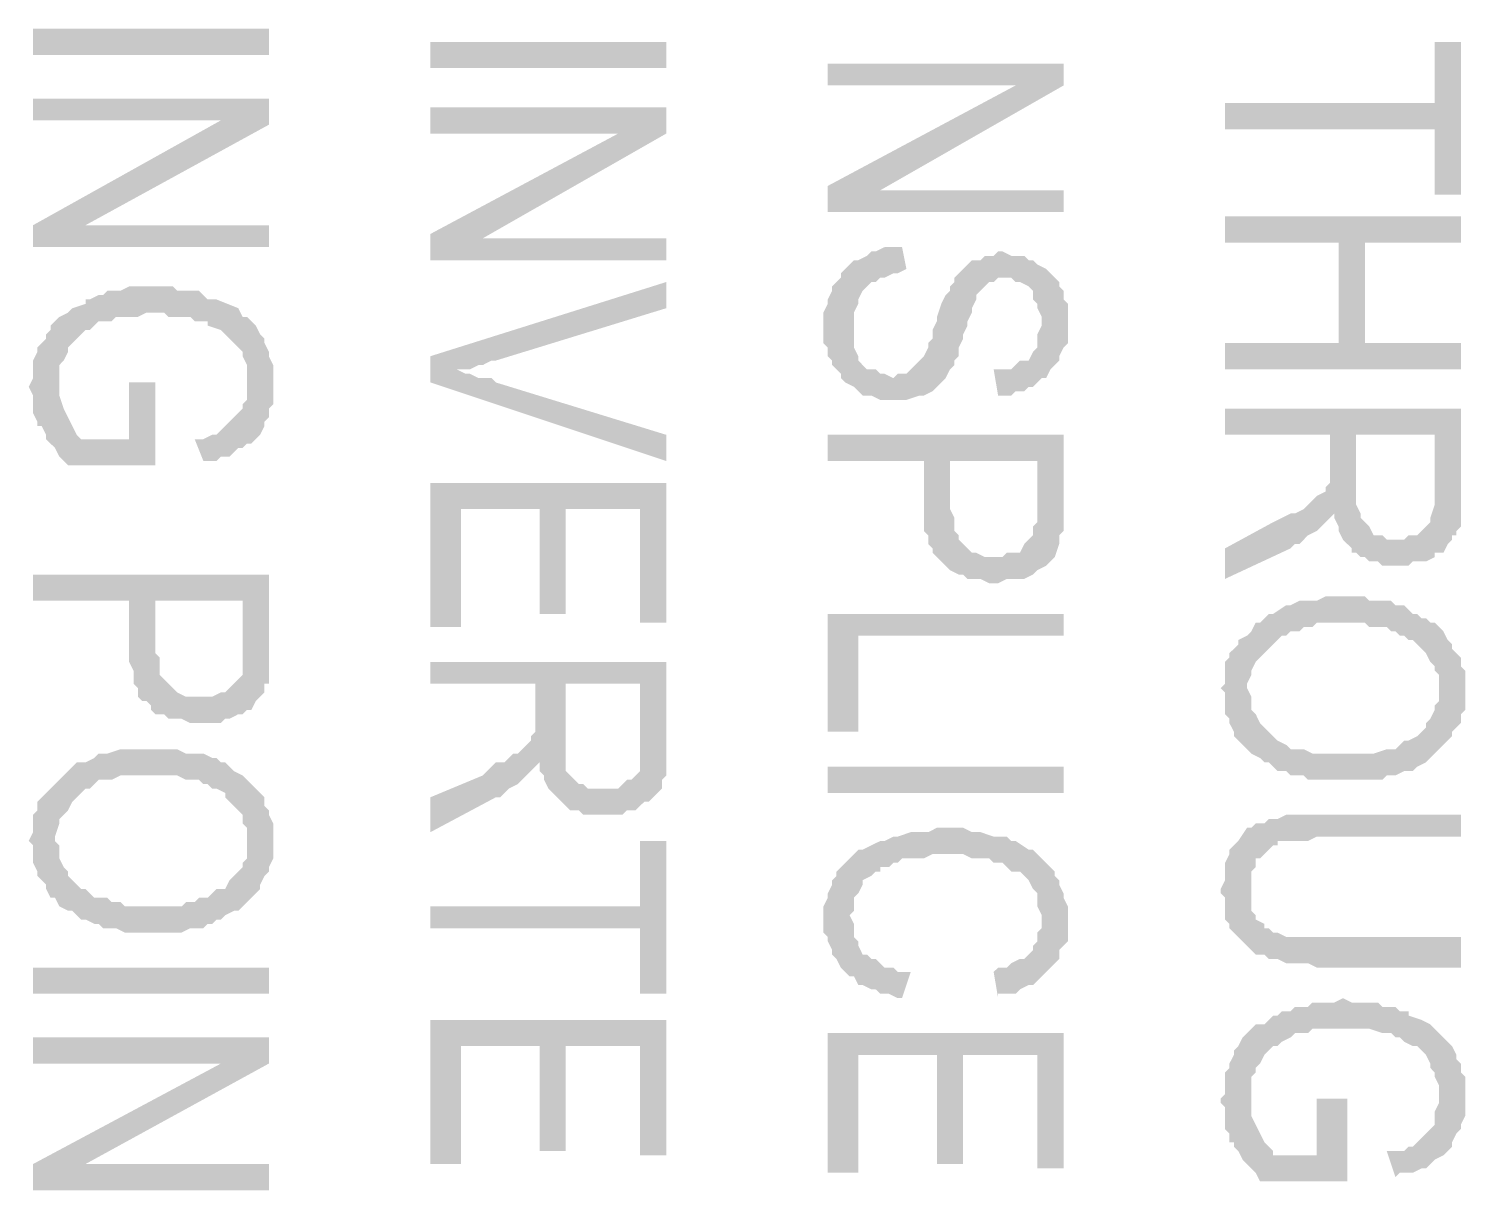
# Model space of a CAD drawing. Header units: inches. Extents: x -186 to 186, y -282 to 282.
# Drawn here: x 48.3 to 60.48, y -29.52 to -19.67 of the extents above; entities that cross this region are included whole.
import ezdxf

# ---------------------------------------------------------------- set-up
doc = ezdxf.new("R2010")
doc.units = ezdxf.units.IN
doc.header["$MEASUREMENT"] = 0
doc.layers.add('H', color=7, linetype='CONTINUOUS', lineweight=100)

msp = doc.modelspace()

# ---------------------------------------------------------------- hatches: boundary and pattern name
at = {"layer": 'H', "linetype": 'Continuous'}
for points in [[(48.333, -19.889), (50.333, -19.889), (50.333, -19.667), (48.333, -19.667)], [(51.704, -20), (53.704, -20), (53.704, -19.778), (51.704, -19.778)], [(60.444, -21.074), (60.444, -19.778), (60.222, -19.778), (60.222, -20.296), (58.444, -20.296), (58.444, -20.519), (60.222, -20.519), (60.222, -21.074)], [(57.074, -20.148), (57.074, -19.963), (55.074, -19.963), (55.074, -20.148), (56.667, -20.148)], [(57.074, -20.148), (56.667, -20.148), (55.074, -21), (55.519, -21.037)], [(50.333, -20.481), (50.333, -20.259), (48.333, -20.259), (48.333, -20.444), (49.926, -20.444)], [(53.704, -20.556), (53.704, -20.333), (51.704, -20.333), (51.704, -20.556), (53.296, -20.556)], [(50.333, -20.481), (49.926, -20.444), (48.333, -21.333), (48.778, -21.333)], [(53.704, -20.556), (53.296, -20.556), (51.704, -21.407), (52.148, -21.444)], [(57.074, -21.222), (57.074, -21.037), (55.519, -21.037), (55.074, -21), (55.074, -21.222)], [(60.444, -21.481), (60.444, -21.259), (58.444, -21.259), (58.444, -21.481), (59.407, -21.481), (59.407, -22.333), (59.63, -21.481)], [(50.333, -21.519), (50.333, -21.333), (48.778, -21.333), (48.333, -21.333), (48.333, -21.519)], [(53.704, -21.63), (53.704, -21.444), (52.148, -21.444), (51.704, -21.407), (51.704, -21.63)], [(57.111, -22.148), (57.111, -22.074), (57.111, -22), (57.074, -21.963), (57.074, -21.889), (57.037, -21.852), (57.037, -21.815), (57, -21.778), (56.963, -21.741), (56.926, -21.704), (56.852, -21.667), (56.815, -21.63), (56.778, -21.63), (56.741, -21.593), (56.667, -21.593), (56.63, -21.593), (56.556, -21.556), (56.519, -21.556), (56.481, -21.593), (56.407, -21.593), (56.37, -21.63), (56.333, -21.63), (56.296, -21.63), (56.259, -21.667), (56.185, -21.741), (56.148, -21.778), (56.148, -21.815), (56.111, -21.852), (56.111, -21.889), (56.074, -21.926), (56.037, -22), (56, -22.111), (56, -22.148), (55.963, -22.222), (55.963, -22.296), (55.926, -22.333), (55.926, -22.37), (55.889, -22.444), (55.852, -22.481), (55.815, -22.519), (55.778, -22.556), (55.741, -22.593), (55.667, -22.593), (55.63, -22.63), (55.556, -22.593), (55.519, -22.593), (55.481, -22.556), (55.407, -22.556), (55.37, -22.519), (55.333, -22.481), (55.333, -22.444), (55.296, -22.37), (55.296, -22.333), (55.296, -22.259), (55.296, -22.185), (55.259, -21.667), (55.222, -21.704), (55.185, -21.741), (55.185, -21.778), (55.148, -21.815), (55.111, -21.852), (55.111, -21.889), (55.074, -21.963), (55.074, -22), (55.037, -22.074), (55.037, -22.111), (55.037, -22.185), (55.037, -22.259), (55.037, -22.333), (55.074, -22.37), (55.074, -22.444), (55.111, -22.481), (55.111, -22.519), (55.148, -22.556), (55.185, -22.593), (55.185, -22.63), (55.222, -22.667), (55.296, -22.704), (55.333, -22.741), (55.37, -22.778), (55.444, -22.778), (55.519, -22.815), (55.741, -22.815), (55.852, -22.778), (55.889, -22.778), (55.963, -22.741), (56, -22.704), (56.037, -22.667), (56.074, -22.63), (56.111, -22.556), (56.148, -22.519), (56.148, -22.481), (56.185, -22.444), (56.185, -22.37), (56.222, -22.296), (56.222, -22.259), (56.259, -22.185), (56.259, -22.148), (56.296, -22.074), (56.296, -22.037), (56.333, -21.963), (56.333, -21.926), (56.37, -21.889), (56.444, -21.815), (56.481, -21.815), (56.519, -21.778), (56.63, -21.778), (56.667, -21.815), (56.704, -21.815), (56.778, -21.852), (56.815, -21.889), (56.815, -21.963), (56.852, -22), (56.852, -22.037), (56.889, -22.111), (56.889, -22.148), (56.889, -22.63), (56.926, -22.63), (56.963, -22.556), (57, -22.519), (57.037, -22.481), (57.037, -22.444), (57.074, -22.37), (57.111, -22.333), (57.111, -22.296), (57.111, -22.222)], [(55.741, -21.704), (55.704, -21.519), (55.593, -21.519), (55.556, -21.519), (55.481, -21.556), (55.444, -21.556), (55.407, -21.593), (55.333, -21.63), (55.296, -21.63), (55.259, -21.667), (55.296, -22.185), (55.296, -22.111), (55.296, -22.074), (55.333, -22), (55.333, -21.963), (55.37, -21.889), (55.407, -21.852), (55.444, -21.815), (55.481, -21.815), (55.519, -21.778), (55.556, -21.778), (55.63, -21.741), (55.667, -21.741)], [(60.444, -22.556), (60.444, -22.333), (59.63, -22.333), (59.63, -21.481), (59.407, -22.333), (58.444, -22.333), (58.444, -22.556)], [(50.37, -22.667), (50.37, -22.556), (50.37, -22.519), (50.333, -22.444), (50.333, -22.407), (50.296, -22.333), (50.296, -22.296), (50.259, -22.259), (50.222, -22.185), (50.185, -22.148), (50.148, -22.111), (50.111, -22.111), (50.074, -22.037), (49.889, -21.963), (49.815, -21.963), (49.778, -21.926), (49.741, -21.889), (49.667, -21.889), (49.63, -21.889), (49.556, -21.889), (49.519, -21.852), (49.407, -21.852), (49.333, -21.852), (49.259, -21.852), (49.148, -21.852), (49.074, -21.889), (49.037, -21.889), (48.963, -21.889), (48.926, -21.926), (48.889, -21.926), (48.815, -21.963), (48.778, -21.963), (48.778, -22), (48.667, -22.037), (48.63, -22.074), (48.556, -22.111), (48.519, -22.148), (48.481, -22.185), (48.481, -22.222), (48.444, -22.259), (48.444, -22.296), (48.407, -22.333), (48.37, -22.37), (48.37, -22.407), (48.333, -22.481), (48.333, -22.519), (48.333, -22.556), (48.333, -22.63), (48.296, -22.704), (48.333, -22.778), (48.333, -22.815), (48.333, -22.889), (48.333, -22.926), (48.37, -23), (48.37, -23.037), (48.407, -23.037), (48.444, -23.111), (48.444, -23.148), (48.481, -23.185), (48.519, -23.222), (48.556, -23.296), (48.556, -22.667), (48.556, -22.63), (48.556, -22.556), (48.556, -22.519), (48.593, -22.481), (48.63, -22.407), (48.63, -22.37), (48.667, -22.333), (48.704, -22.296), (48.741, -22.259), (48.778, -22.222), (48.815, -22.222), (48.889, -22.148), (48.963, -22.148), (49, -22.148), (49.037, -22.111), (49.111, -22.111), (49.148, -22.111), (49.222, -22.111), (49.296, -22.074), (49.444, -22.074), (49.481, -22.111), (49.556, -22.111), (49.667, -22.111), (49.704, -22.148), (49.741, -22.148), (49.815, -22.148), (49.815, -22.185), (49.926, -22.222), (49.963, -22.259), (50, -22.296), (50.037, -22.333), (50.074, -22.37), (50.111, -22.407), (50.111, -22.444), (50.148, -22.519), (50.148, -22.556), (50.148, -22.667), (50.185, -23.185), (50.222, -23.148), (50.259, -23.111), (50.296, -23.037), (50.296, -23), (50.333, -22.963), (50.333, -22.889), (50.37, -22.852), (50.37, -22.815), (50.37, -22.741)], [(53.704, -22.037), (53.704, -21.815), (51.704, -22.444), (51.926, -22.556), (51.963, -22.556), (52, -22.556), (52.037, -22.556), (52.111, -22.519), (52.148, -22.519), (52.222, -22.481), (52.259, -22.481)], [(56.889, -22.63), (56.889, -22.148), (56.889, -22.185), (56.852, -22.259), (56.852, -22.333), (56.852, -22.37), (56.815, -22.407), (56.778, -22.481), (56.704, -22.481), (56.63, -22.556), (56.556, -22.556), (56.481, -22.556), (56.519, -22.778), (56.556, -22.778), (56.63, -22.778), (56.667, -22.741), (56.741, -22.741), (56.778, -22.704), (56.815, -22.704), (56.852, -22.667)], [(53.704, -23.333), (53.704, -23.111), (52.259, -22.667), (52.222, -22.63), (52.148, -22.63), (52.111, -22.63), (52.037, -22.593), (52, -22.593), (51.926, -22.556), (51.704, -22.444), (51.704, -22.667)], [(49.37, -23.37), (49.37, -22.667), (49.148, -22.667), (49.148, -23.148), (48.778, -23.148), (48.741, -23.148), (48.704, -23.111), (48.667, -23.037), (48.63, -22.963), (48.593, -22.889), (48.556, -22.778), (48.556, -22.741), (48.556, -22.667), (48.556, -23.296), (48.593, -23.333), (48.63, -23.37)], [(50.185, -23.185), (50.148, -22.667), (50.148, -22.741), (50.148, -22.815), (50.111, -22.852), (50.111, -22.889), (50.074, -22.926), (50.037, -22.963), (50, -23), (49.963, -23.037), (49.926, -23.074), (49.889, -23.111), (49.852, -23.111), (49.778, -23.148), (49.704, -23.148), (49.778, -23.333), (49.815, -23.333), (49.889, -23.333), (49.926, -23.296), (50, -23.296), (50.037, -23.259), (50.074, -23.222), (50.111, -23.222), (50.148, -23.185)], [(60.444, -23.63), (60.444, -22.889), (58.444, -22.889), (58.444, -23.111), (59.333, -23.111), (59.333, -23.37), (59.37, -23.778), (59.37, -23.815), (59.407, -23.889), (59.407, -23.926), (59.444, -24), (59.481, -24.037), (59.519, -24.074), (59.519, -24.111), (59.556, -24.111), (59.556, -23.111), (60.222, -23.111), (60.222, -23.63), (60.222, -24.111), (60.296, -24.111), (60.333, -24.037), (60.37, -24), (60.37, -23.963), (60.407, -23.963), (60.407, -23.926), (60.444, -23.889), (60.444, -23.815), (60.444, -23.704)], [(57.074, -23.704), (57.074, -23.111), (55.074, -23.111), (55.074, -23.333), (55.889, -23.333), (55.889, -23.852), (55.889, -23.926), (55.926, -23.963), (55.926, -24.037), (55.963, -24.074), (55.963, -24.111), (56, -24.148), (56.037, -24.185), (56.074, -24.222), (56.111, -24.259), (56.111, -23.333), (56.852, -23.333), (56.852, -24.259), (56.926, -24.222), (56.963, -24.185), (57, -24.148), (57.037, -24.037), (57.037, -24), (57.037, -23.963), (57.074, -23.926), (57.074, -23.852), (57.074, -23.815)], [(60.222, -24.111), (60.222, -23.63), (60.222, -23.704), (60.185, -23.815), (60.185, -23.852), (60.148, -23.889), (60.111, -23.926), (60.074, -23.963), (60, -23.963), (59.963, -24), (59.815, -24), (59.778, -23.963), (59.704, -23.963), (59.667, -23.889), (59.63, -23.852), (59.593, -23.815), (59.593, -23.778), (59.556, -23.704), (59.556, -23.111), (59.556, -24.111), (59.593, -24.148), (59.63, -24.148), (59.667, -24.185), (59.741, -24.185), (59.778, -24.222), (60, -24.222), (60.037, -24.185), (60.111, -24.185), (60.148, -24.185), (60.222, -24.148)], [(56.852, -24.259), (56.852, -23.741), (56.852, -23.852), (56.815, -23.889), (56.815, -23.963), (56.778, -24), (56.741, -24.037), (56.704, -24.111), (56.667, -24.111), (56.593, -24.111), (56.556, -24.148), (56.407, -24.148), (56.333, -24.111), (56.296, -24.111), (56.259, -24.074), (56.222, -24.037), (56.185, -24), (56.185, -23.963), (56.148, -23.926), (56.148, -23.889), (56.148, -23.815), (56.111, -23.741), (56.111, -23.333), (56.111, -24.259), (56.185, -24.296), (56.222, -24.296), (56.259, -24.333), (56.333, -24.333), (56.37, -24.333), (56.444, -24.37), (56.519, -24.37), (56.593, -24.333), (56.667, -24.333), (56.704, -24.333), (56.741, -24.333), (56.815, -24.296)], [(59.37, -23.778), (59.333, -23.37), (59.333, -23.444), (59.333, -23.519), (59.296, -23.556), (59.296, -23.593), (59.222, -23.63), (59.185, -23.667), (59.148, -23.704), (59.111, -23.741), (59.037, -23.778), (59, -23.778), (58.926, -23.815), (58.852, -23.852), (58.444, -24.074), (58.444, -24.333), (59, -24.074), (59.037, -24.037), (59.074, -24.037), (59.111, -24), (59.148, -23.963), (59.222, -23.926), (59.333, -23.815)], [(53.704, -24.704), (53.704, -23.519), (51.704, -23.519), (51.704, -24.741), (51.963, -24.741), (51.963, -23.741), (52.63, -23.741), (52.63, -24.63), (52.852, -24.63), (52.852, -23.741), (53.481, -23.741), (53.481, -24.704)], [(50.333, -24.926), (50.333, -24.296), (48.333, -24.296), (48.333, -24.519), (49.148, -24.519), (49.148, -25.037), (49.185, -25.111), (49.185, -25.185), (49.185, -25.222), (49.222, -25.259), (49.222, -25.333), (49.259, -25.37), (49.296, -25.37), (49.333, -25.407), (49.333, -25.444), (49.37, -25.481), (49.37, -24.519), (50.111, -24.519), (50.111, -25.481), (50.148, -25.444), (50.185, -25.444), (50.222, -25.37), (50.259, -25.333), (50.296, -25.296), (50.296, -25.222), (50.333, -25.222), (50.333, -25.185), (50.333, -25.111), (50.333, -25.074), (50.333, -25)], [(60.481, -25.259), (60.481, -25.185), (60.481, -25.111), (60.444, -25.074), (60.444, -25), (60.407, -24.963), (60.37, -24.926), (60.37, -24.889), (60.333, -24.852), (60.296, -24.778), (60.259, -24.741), (60.222, -24.704), (60.185, -24.704), (60.148, -24.667), (60.111, -24.667), (60.074, -24.63), (60.037, -24.63), (60, -24.593), (59.963, -24.556), (59.889, -24.556), (59.852, -24.519), (59.778, -24.519), (59.741, -24.519), (59.667, -24.519), (59.63, -24.481), (59.296, -24.481), (59.222, -24.519), (59.185, -24.519), (59.111, -24.519), (59.074, -24.519), (59, -24.556), (58.963, -24.556), (58.852, -24.63), (58.815, -24.63), (58.778, -24.667), (58.741, -24.704), (58.704, -24.704), (58.667, -24.778), (58.63, -24.815), (58.556, -24.852), (58.556, -24.889), (58.519, -24.926), (58.481, -24.963), (58.481, -25), (58.444, -25.037), (58.444, -25.111), (58.444, -25.148), (58.444, -25.222), (58.407, -25.259), (58.444, -25.296), (58.444, -25.407), (58.444, -25.481), (58.481, -25.519), (58.481, -25.556), (58.519, -25.63), (58.519, -25.667), (58.556, -25.704), (58.593, -25.741), (58.63, -25.778), (58.63, -25.222), (58.667, -25.148), (58.667, -25.111), (58.704, -25.037), (58.741, -25), (58.778, -24.963), (58.815, -24.926), (58.852, -24.889), (58.889, -24.852), (58.926, -24.815), (58.963, -24.815), (59, -24.778), (59.074, -24.778), (59.111, -24.741), (59.185, -24.741), (59.222, -24.704), (59.37, -24.704), (59.444, -24.704), (59.481, -24.704), (59.63, -24.704), (59.667, -24.741), (59.741, -24.741), (59.815, -24.741), (59.852, -24.778), (59.889, -24.778), (59.926, -24.815), (59.963, -24.815), (60, -24.852), (60.037, -24.852), (60.148, -24.963), (60.185, -25.037), (60.222, -25.074), (60.222, -25.111), (60.259, -25.148), (60.259, -25.778), (60.333, -25.704), (60.37, -25.667), (60.37, -25.63), (60.407, -25.593), (60.444, -25.556), (60.444, -25.481), (60.481, -25.444), (60.481, -25.37), (60.481, -25.333)], [(50.111, -25.481), (50.111, -24.963), (50.111, -25.037), (50.111, -25.111), (50.111, -25.148), (50.074, -25.185), (50.037, -25.222), (50, -25.259), (49.963, -25.296), (49.926, -25.296), (49.852, -25.333), (49.815, -25.333), (49.667, -25.333), (49.63, -25.333), (49.556, -25.296), (49.481, -25.222), (49.444, -25.185), (49.407, -25.148), (49.407, -25.074), (49.407, -25), (49.37, -24.963), (49.37, -24.519), (49.37, -25.481), (49.444, -25.481), (49.481, -25.519), (49.519, -25.519), (49.593, -25.519), (49.667, -25.556), (49.704, -25.556), (49.815, -25.556), (49.852, -25.556), (49.926, -25.556), (49.963, -25.519), (50, -25.519), (50.074, -25.481)], [(57.074, -24.815), (57.074, -24.63), (55.074, -24.63), (55.074, -25.63), (55.333, -25.63), (55.333, -24.815)], [(53.704, -25.778), (53.704, -25.037), (51.704, -25.037), (51.704, -25.222), (52.593, -25.222), (52.593, -25.481), (52.63, -25.889), (52.63, -25.963), (52.667, -26), (52.667, -26.037), (52.704, -26.111), (52.741, -26.148), (52.815, -26.222), (52.852, -25.222), (53.481, -25.222), (53.481, -25.778), (53.519, -26.222), (53.556, -26.222), (53.593, -26.185), (53.667, -26.111), (53.667, -26.074), (53.667, -26.037), (53.704, -26), (53.704, -25.963), (53.704, -25.815)], [(53.519, -26.222), (53.481, -25.778), (53.481, -25.852), (53.481, -25.889), (53.481, -25.963), (53.444, -26), (53.407, -26.037), (53.37, -26.037), (53.333, -26.074), (53.296, -26.111), (53.222, -26.111), (53.074, -26.111), (53.037, -26.111), (53, -26.074), (52.963, -26.074), (52.926, -26.037), (52.889, -26), (52.852, -25.963), (52.852, -25.926), (52.852, -25.889), (52.852, -25.852), (52.852, -25.222), (52.815, -26.222), (52.889, -26.296), (52.963, -26.296), (53, -26.333), (53.037, -26.333), (53.259, -26.333), (53.333, -26.333), (53.37, -26.296), (53.444, -26.296), (53.481, -26.259)], [(60.259, -25.778), (60.259, -25.296), (60.259, -25.37), (60.222, -25.407), (60.222, -25.444), (60.185, -25.519), (60.148, -25.556), (60.148, -25.593), (60.111, -25.63), (60.074, -25.667), (60, -25.704), (59.963, -25.704), (59.889, -25.778), (59.852, -25.778), (59.815, -25.778), (59.704, -25.815), (59.63, -25.815), (59.296, -25.815), (59.222, -25.815), (59.185, -25.815), (59.111, -25.778), (59, -25.778), (58.963, -25.741), (58.889, -25.704), (58.852, -25.667), (58.741, -25.556), (58.704, -25.481), (58.667, -25.444), (58.667, -25.37), (58.667, -25.333), (58.63, -25.259), (58.63, -25.778), (58.667, -25.815), (58.741, -25.852), (58.778, -25.889), (58.815, -25.889), (58.852, -25.926), (58.889, -25.963), (58.963, -25.963), (59, -26), (59.037, -26), (59.111, -26), (59.148, -26.037), (59.222, -26.037), (59.259, -26.037), (59.333, -26.037), (59.593, -26.037), (59.63, -26.037), (59.704, -26.037), (59.778, -26.037), (59.815, -26), (59.852, -26), (59.889, -26), (59.963, -25.963), (60, -25.963), (60.037, -25.963), (60.074, -25.926), (60.148, -25.889), (60.185, -25.852), (60.222, -25.815)], [(52.63, -25.889), (52.593, -25.481), (52.593, -25.556), (52.593, -25.63), (52.556, -25.667), (52.556, -25.704), (52.519, -25.741), (52.481, -25.778), (52.444, -25.815), (52.407, -25.815), (52.37, -25.852), (52.333, -25.889), (52.259, -25.889), (52.185, -25.963), (52.148, -26), (51.704, -26.185), (51.704, -26.481), (52.259, -26.185), (52.296, -26.185), (52.333, -26.148), (52.37, -26.111), (52.444, -26.074), (52.481, -26.037), (52.519, -26), (52.556, -25.963), (52.593, -25.926)], [(50.37, -26.556), (50.37, -26.444), (50.37, -26.407), (50.333, -26.333), (50.333, -26.296), (50.296, -26.259), (50.296, -26.185), (50.259, -26.148), (50.222, -26.111), (50.185, -26.074), (50.148, -26.037), (50.111, -26), (50.037, -25.963), (50, -25.926), (49.963, -25.889), (49.926, -25.889), (49.889, -25.852), (49.852, -25.852), (49.778, -25.815), (49.741, -25.815), (49.667, -25.815), (49.63, -25.815), (49.556, -25.778), (49.519, -25.778), (49.185, -25.778), (49.148, -25.778), (49.074, -25.778), (48.963, -25.815), (48.889, -25.815), (48.852, -25.852), (48.778, -25.889), (48.704, -25.889), (48.667, -25.926), (48.63, -25.963), (48.593, -26), (48.519, -26.074), (48.481, -26.111), (48.444, -26.148), (48.407, -26.185), (48.37, -26.222), (48.37, -26.296), (48.333, -26.333), (48.333, -26.37), (48.333, -26.444), (48.333, -26.481), (48.296, -26.556), (48.333, -26.593), (48.333, -26.704), (48.333, -26.741), (48.37, -26.815), (48.37, -26.852), (48.407, -26.889), (48.444, -26.926), (48.444, -26.963), (48.481, -27.037), (48.519, -27.037), (48.519, -26.519), (48.556, -26.407), (48.556, -26.37), (48.593, -26.333), (48.63, -26.296), (48.667, -26.222), (48.704, -26.185), (48.741, -26.148), (48.778, -26.111), (48.815, -26.111), (48.852, -26.074), (48.889, -26.037), (48.963, -26.037), (49, -26.037), (49.074, -26), (49.111, -26), (49.259, -26), (49.333, -26), (49.37, -26), (49.519, -26), (49.556, -26), (49.63, -26.037), (49.704, -26.037), (49.741, -26.037), (49.778, -26.074), (49.815, -26.074), (49.852, -26.111), (49.889, -26.111), (49.963, -26.148), (49.963, -26.185), (50.037, -26.259), (50.074, -26.296), (50.111, -26.333), (50.111, -26.407), (50.148, -26.444), (50.148, -27.074), (50.185, -27.037), (50.222, -27), (50.259, -26.963), (50.259, -26.926), (50.296, -26.852), (50.333, -26.815), (50.333, -26.778), (50.37, -26.704), (50.37, -26.667), (50.37, -26.63)], [(55.074, -26.148), (57.074, -26.148), (57.074, -25.926), (55.074, -25.926)], [(60.444, -26.519), (60.444, -26.333), (59.148, -26.333), (59.074, -26.333), (59.037, -26.333), (58.963, -26.333), (58.889, -26.37), (58.852, -26.37), (58.815, -26.37), (58.778, -26.407), (58.704, -26.407), (58.667, -26.444), (58.63, -26.444), (58.667, -26.963), (58.667, -26.926), (58.667, -26.852), (58.667, -26.815), (58.704, -26.778), (58.704, -26.704), (58.741, -26.704), (58.778, -26.667), (58.815, -26.63), (58.852, -26.593), (58.889, -26.593), (58.889, -26.556), (58.963, -26.556), (59, -26.556), (59.037, -26.556), (59.148, -26.556), (59.222, -26.519), (59.296, -26.519)], [(50.148, -27.074), (50.148, -26.556), (50.148, -26.63), (50.148, -26.704), (50.111, -26.741), (50.111, -26.778), (50.037, -26.852), (50, -26.889), (49.963, -26.963), (49.889, -26.963), (49.852, -27), (49.815, -27.037), (49.778, -27.037), (49.741, -27.037), (49.704, -27.074), (49.63, -27.074), (49.593, -27.111), (49.519, -27.111), (49.185, -27.111), (49.111, -27.111), (49.074, -27.074), (49, -27.074), (48.963, -27.037), (48.889, -27.037), (48.852, -27.037), (48.815, -27), (48.778, -26.963), (48.741, -26.963), (48.63, -26.852), (48.63, -26.815), (48.593, -26.778), (48.556, -26.704), (48.556, -26.667), (48.556, -26.593), (48.519, -26.556), (48.519, -27.037), (48.556, -27.111), (48.63, -27.148), (48.667, -27.148), (48.704, -27.185), (48.741, -27.222), (48.778, -27.222), (48.852, -27.259), (48.889, -27.259), (48.926, -27.296), (49, -27.296), (49.037, -27.296), (49.111, -27.333), (49.148, -27.333), (49.222, -27.333), (49.481, -27.333), (49.519, -27.333), (49.593, -27.333), (49.667, -27.296), (49.704, -27.296), (49.778, -27.296), (49.815, -27.259), (49.852, -27.259), (49.889, -27.222), (49.926, -27.222), (49.963, -27.185), (50.037, -27.148), (50.074, -27.148), (50.111, -27.111)], [(53.704, -27.852), (53.704, -26.556), (53.481, -26.556), (53.481, -27.111), (51.704, -27.111), (51.704, -27.296), (53.481, -27.296), (53.481, -27.852)], [(56.889, -26.704), (56.852, -26.667), (56.815, -26.63), (56.778, -26.63), (56.667, -26.556), (56.63, -26.556), (56.593, -26.519), (56.556, -26.519), (56.481, -26.519), (56.37, -26.481), (56.333, -26.481), (56.296, -26.481), (56.222, -26.444), (56, -26.444), (55.926, -26.481), (55.852, -26.481), (55.815, -26.481), (55.778, -26.481), (55.667, -26.519), (55.63, -26.519), (55.556, -26.556), (55.519, -26.556), (55.444, -26.593), (55.37, -26.63), (55.333, -26.63), (55.296, -26.667), (55.259, -26.704), (55.222, -26.741), (55.185, -26.778), (55.148, -26.815), (55.148, -26.852), (55.111, -26.889), (55.111, -26.926), (55.074, -27), (55.074, -27.037), (55.037, -27.111), (55.037, -27.148), (55.037, -27.222), (55.037, -27.259), (55.037, -27.333), (55.074, -27.37), (55.074, -27.407), (55.111, -27.481), (55.111, -27.519), (55.148, -27.556), (55.185, -27.63), (55.222, -27.667), (55.259, -27.704), (55.259, -27.185), (55.296, -27.148), (55.296, -27.074), (55.296, -27.037), (55.333, -27), (55.37, -26.926), (55.37, -26.889), (55.444, -26.852), (55.481, -26.815), (55.519, -26.815), (55.519, -26.778), (55.593, -26.778), (55.63, -26.741), (55.667, -26.741), (55.704, -26.704), (55.778, -26.704), (55.852, -26.704), (55.889, -26.704), (55.963, -26.667), (56.222, -26.667), (56.296, -26.704), (56.333, -26.704), (56.407, -26.704), (56.444, -26.704), (56.481, -26.741), (56.556, -26.741), (56.593, -26.778), (56.63, -26.815), (56.704, -26.815), (56.741, -26.852), (56.778, -26.889), (56.815, -26.963), (56.852, -27), (56.852, -27.037), (56.852, -27.111), (56.889, -27.185), (56.889, -27.222)], [(60.444, -27.63), (60.444, -27.37), (59.111, -27.37), (59.037, -27.37), (59, -27.37), (58.963, -27.37), (58.889, -27.333), (58.852, -27.333), (58.815, -27.296), (58.778, -27.296), (58.778, -27.259), (58.704, -27.222), (58.704, -27.185), (58.667, -27.148), (58.667, -27.074), (58.667, -27), (58.667, -26.963), (58.63, -26.444), (58.556, -26.556), (58.519, -26.593), (58.481, -26.63), (58.481, -26.667), (58.444, -26.741), (58.444, -26.778), (58.444, -26.852), (58.444, -26.889), (58.407, -26.963), (58.407, -27), (58.444, -27.037), (58.444, -27.111), (58.444, -27.148), (58.444, -27.222), (58.481, -27.259), (58.481, -27.296), (58.519, -27.333), (58.556, -27.37), (58.593, -27.407), (58.63, -27.444), (58.667, -27.481), (58.704, -27.519), (58.778, -27.519), (58.815, -27.556), (58.852, -27.556), (58.889, -27.556), (58.963, -27.593), (59, -27.593), (59.037, -27.593), (59.148, -27.593), (59.222, -27.63), (59.296, -27.63)], [(57.111, -27.222), (57.111, -27.148), (57.111, -27.111), (57.074, -27.037), (57.074, -27), (57.037, -26.926), (57.037, -26.889), (57, -26.852), (57, -26.815), (56.963, -26.778), (56.926, -26.741), (56.889, -26.704), (56.889, -27.222), (56.889, -27.296), (56.852, -27.333), (56.852, -27.407), (56.815, -27.444), (56.815, -27.481), (56.778, -27.519), (56.741, -27.556), (56.704, -27.556), (56.63, -27.593), (56.593, -27.63), (56.519, -27.63), (56.481, -27.667), (56.519, -27.889), (56.519, -27.852), (56.593, -27.852), (56.667, -27.852), (56.704, -27.815), (56.778, -27.778), (56.815, -27.778), (56.889, -27.704), (56.963, -27.63), (57, -27.593), (57.037, -27.556), (57.037, -27.481), (57.074, -27.444), (57.111, -27.407), (57.111, -27.333), (57.111, -27.296)], [(55.778, -27.667), (55.741, -27.667), (55.667, -27.667), (55.63, -27.63), (55.556, -27.63), (55.519, -27.593), (55.481, -27.556), (55.444, -27.556), (55.407, -27.519), (55.37, -27.519), (55.333, -27.444), (55.333, -27.407), (55.296, -27.37), (55.296, -27.333), (55.296, -27.259), (55.259, -27.185), (55.259, -27.704), (55.296, -27.704), (55.333, -27.778), (55.37, -27.778), (55.444, -27.815), (55.481, -27.815), (55.519, -27.852), (55.593, -27.852), (55.667, -27.889), (55.704, -27.889)], [(48.333, -27.852), (50.333, -27.852), (50.333, -27.63), (48.333, -27.63)], [(60.481, -28.741), (60.481, -28.63), (60.481, -28.556), (60.444, -28.519), (60.444, -28.444), (60.407, -28.407), (60.407, -28.37), (60.37, -28.296), (60.333, -28.259), (60.296, -28.222), (60.259, -28.185), (60.222, -28.148), (60.185, -28.111), (60.111, -28.074), (60, -28.037), (60, -28), (59.926, -28), (59.889, -27.963), (59.852, -27.963), (59.778, -27.963), (59.741, -27.926), (59.667, -27.926), (59.63, -27.926), (59.519, -27.926), (59.444, -27.889), (59.37, -27.926), (59.222, -27.926), (59.185, -27.926), (59.148, -27.963), (59.074, -27.963), (59.037, -27.963), (59, -28), (58.926, -28), (58.889, -28.037), (58.852, -28.037), (58.778, -28.111), (58.704, -28.111), (58.667, -28.148), (58.593, -28.222), (58.556, -28.296), (58.519, -28.333), (58.519, -28.37), (58.481, -28.444), (58.481, -28.481), (58.444, -28.519), (58.444, -28.556), (58.444, -28.63), (58.444, -28.704), (58.407, -28.741), (58.407, -28.778), (58.444, -28.815), (58.444, -28.889), (58.444, -28.926), (58.444, -29), (58.481, -29.037), (58.481, -29.111), (58.519, -29.111), (58.519, -29.148), (58.556, -29.185), (58.593, -29.259), (58.63, -29.296), (58.667, -29.333), (58.667, -28.741), (58.667, -28.667), (58.667, -28.63), (58.667, -28.556), (58.704, -28.519), (58.704, -28.481), (58.741, -28.444), (58.778, -28.37), (58.815, -28.333), (58.852, -28.296), (58.889, -28.296), (58.926, -28.259), (59, -28.222), (59.037, -28.185), (59.111, -28.185), (59.148, -28.185), (59.185, -28.148), (59.259, -28.148), (59.333, -28.148), (59.37, -28.148), (59.519, -28.148), (59.593, -28.148), (59.667, -28.148), (59.778, -28.185), (59.815, -28.185), (59.852, -28.185), (59.889, -28.222), (59.926, -28.222), (59.963, -28.259), (60.037, -28.296), (60.074, -28.296), (60.111, -28.333), (60.148, -28.37), (60.185, -28.444), (60.185, -28.481), (60.222, -28.519), (60.222, -28.556), (60.259, -28.63), (60.259, -28.741), (60.296, -29.222), (60.333, -29.185), (60.37, -29.148), (60.37, -29.111), (60.407, -29.037), (60.444, -29), (60.444, -28.963), (60.481, -28.889), (60.481, -28.852), (60.481, -28.815)], [(53.704, -29.222), (53.704, -28.074), (51.704, -28.074), (51.704, -29.296), (51.963, -29.296), (51.963, -28.296), (52.63, -28.296), (52.63, -29.185), (52.852, -29.185), (52.852, -28.296), (53.481, -28.296), (53.481, -29.222)], [(50.333, -28.444), (50.333, -28.222), (48.333, -28.222), (48.333, -28.444), (49.926, -28.444)], [(57.074, -29.333), (57.074, -28.185), (55.074, -28.185), (55.074, -29.37), (55.333, -29.37), (55.333, -28.37), (56, -28.37), (56, -29.296), (56.222, -29.296), (56.222, -28.37), (56.852, -28.37), (56.852, -29.333)], [(50.333, -28.444), (49.926, -28.444), (48.333, -29.296), (48.778, -29.296)], [(59.481, -29.444), (59.481, -28.741), (59.222, -28.741), (59.222, -29.222), (58.852, -29.222), (58.852, -29.185), (58.815, -29.148), (58.778, -29.111), (58.704, -28.963), (58.667, -28.889), (58.667, -28.852), (58.667, -28.778), (58.667, -28.741), (58.667, -29.333), (58.704, -29.37), (58.741, -29.444)], [(60.296, -29.222), (60.259, -28.741), (60.259, -28.778), (60.222, -28.852), (60.222, -28.889), (60.222, -28.963), (60.185, -29), (60.148, -29.037), (60.111, -29.074), (60.074, -29.111), (60.037, -29.148), (60, -29.148), (59.963, -29.185), (59.889, -29.185), (59.815, -29.185), (59.889, -29.407), (59.926, -29.37), (60, -29.37), (60.037, -29.37), (60.111, -29.333), (60.148, -29.333), (60.222, -29.259)], [(50.333, -29.519), (50.333, -29.296), (48.778, -29.296), (48.333, -29.296), (48.333, -29.519)]]:
    msp.add_hatch(color=0, dxfattribs=at).paths.add_polyline_path(points)

doc.saveas('drawing.dxf')
